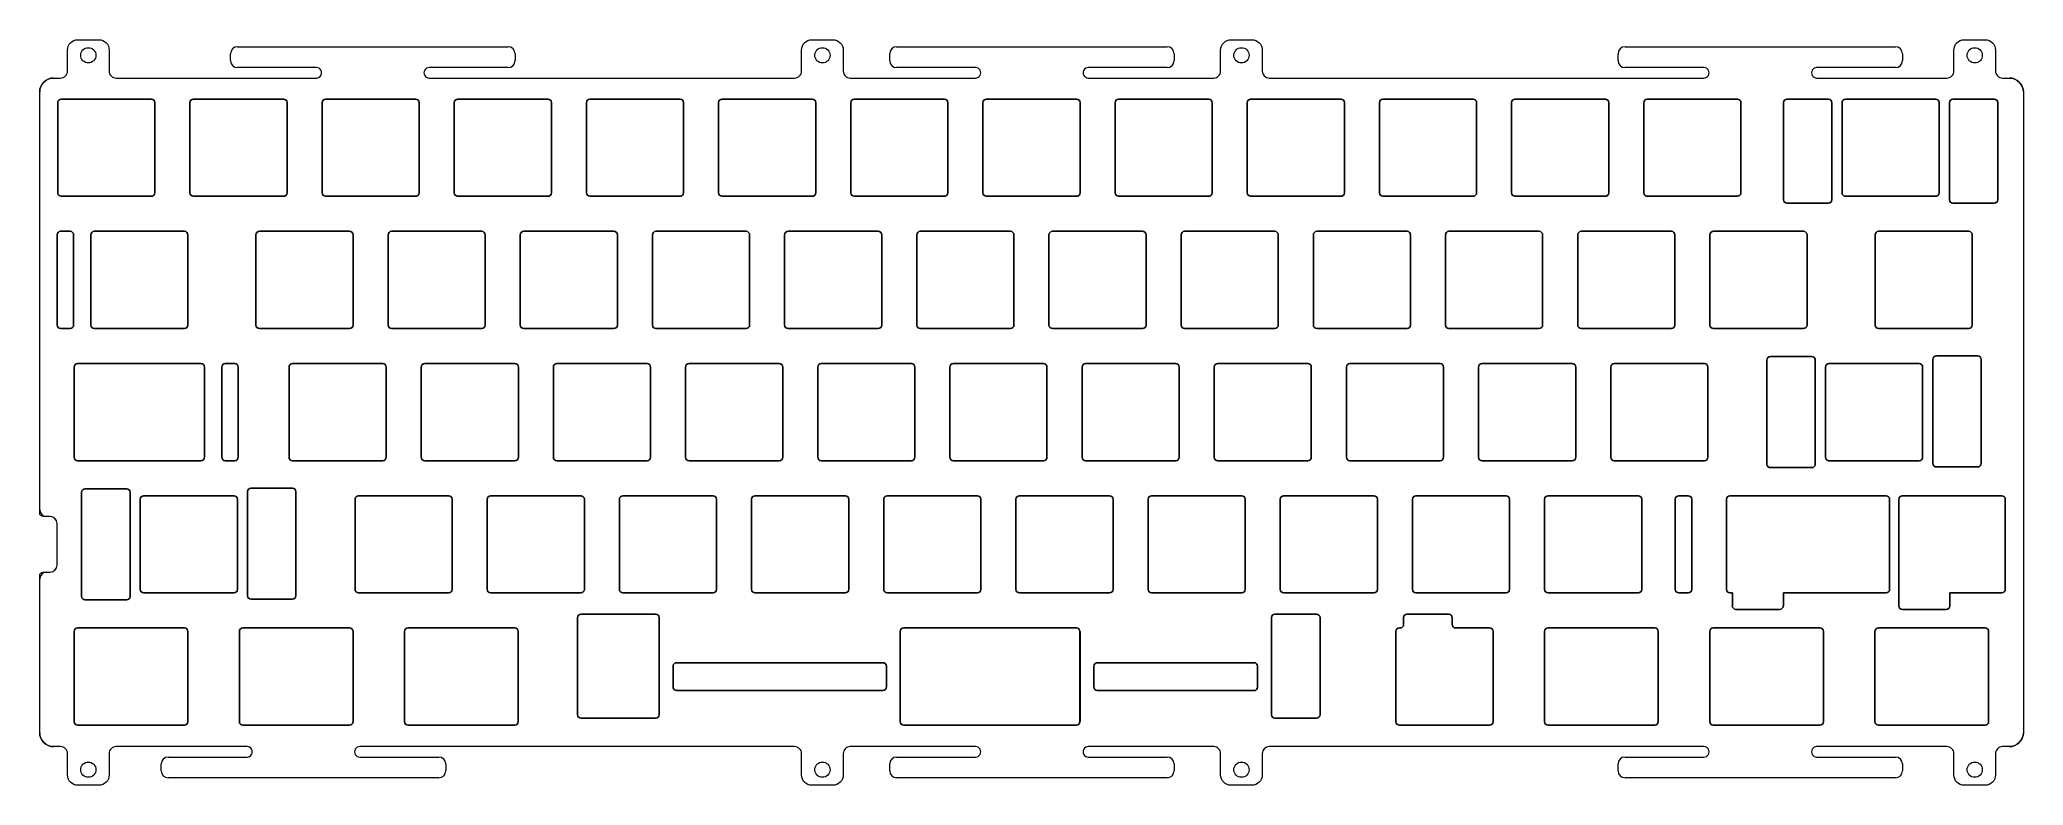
# Model space of a CAD drawing. Header units: millimetres. Extents: x 2638 to 2924, y 1524 to 1632.
import ezdxf

# ---------------------------------------------------------------- set-up
doc = ezdxf.new("R2010")
doc.units = ezdxf.units.MM
doc.layers.add('1', color=7, linetype='Continuous', lineweight=0)
doc.layers.add('VISIBLE', color=7, linetype='Continuous')
doc.layers.add('定位板 v10 v5 v1_定位板 v10 v5_定位板 v9_Sketch2', color=7, linetype='Continuous')
doc.layers.add('默认', color=7, linetype='Continuous', true_color=0x000000)

msp = doc.modelspace()

# ---------------------------------------------------------------- linework, layer by layer
for p, q in [((2642.55, 1604.32), (2641.17, 1604.32)), ((2640.67, 1603.82), (2640.67, 1590.82)), ((2643.05, 1590.82), (2643.05, 1603.82)), ((2641.17, 1590.32), (2642.55, 1590.32)), ((2664.4, 1584.77), (2664.4, 1571.77)), ((2666.28, 1585.27), (2664.9, 1585.27)), ((2666.78, 1571.77), (2666.78, 1584.77)), ((2664.9, 1571.27), (2666.28, 1571.27)), ((2873.89, 1565.72), (2873.89, 1552.72)), ((2875.77, 1566.22), (2874.39, 1566.22)), ((2876.27, 1552.72), (2876.27, 1565.72)), ((2874.39, 1552.22), (2875.77, 1552.22)), ((2729.44, 1541.67), (2729.44, 1538.67)), ((2759.69, 1542.17), (2729.94, 1542.17)), ((2760.19, 1541.67), (2760.19, 1538.67)), ((2759.69, 1538.17), (2729.94, 1538.17))]:
    msp.add_line(p, q)
at = {"color": 7}
msp.add_line((2754.76, 1564.44), (2754.76, 1554), dxfattribs=at)
for points in [[(2890, 1608.37), (2895.96, 1608.37, 0.414214), (2896.46, 1608.87), (2896.46, 1622.87), (2896.46, 1622.87, 0.414214), (2895.96, 1623.37), (2890, 1623.37, 0.414214), (2889.5, 1622.87), (2889.5, 1609.37), (2889.5, 1608.87, 0.414214), (2890, 1608.37, -0.414214), (2889.5, 1608.87), (2889.5, 1622.87)], [(2913.91, 1608.37), (2919.87, 1608.37, 0.414214), (2920.37, 1608.87), (2920.37, 1622.87), (2920.37, 1622.87, 0.414214), (2919.87, 1623.37), (2913.91, 1623.37, 0.414214), (2913.41, 1622.87), (2913.41, 1609.37), (2913.41, 1608.87, 0.414214), (2913.91, 1608.37, -0.414214), (2913.41, 1608.87), (2913.41, 1622.87)], [(2641.17, 1604.32), (2641.17, 1604.32, 0.414214), (2640.67, 1603.82)], [(2643.05, 1603.82), (2643.05, 1603.82, 0.414214), (2642.55, 1604.32)], [(2640.67, 1590.82), (2640.67, 1590.82, 0.414214), (2641.17, 1590.32)], [(2642.55, 1590.32), (2642.55, 1590.32, 0.414214), (2643.05, 1590.82)], [(2664.9, 1585.27), (2664.9, 1585.27, 0.414214), (2664.4, 1584.77)], [(2666.78, 1584.77), (2666.78, 1584.77, 0.414214), (2666.28, 1585.27)], [(2887.11, 1584.77), (2887.11, 1570.77), (2887.11, 1571.27), (2887.11, 1585.27), (2887.11, 1585.77, -0.414214), (2887.61, 1586.27), (2893.58, 1586.27, -0.414214), (2894.08, 1585.77), (2894.08, 1570.77, -0.414214), (2893.58, 1570.27), (2887.61, 1570.27, -0.414214), (2887.11, 1570.77, 0.414214), (2887.61, 1570.27)], [(2911.03, 1584.87), (2911.03, 1570.87), (2911.03, 1571.37), (2911.03, 1585.37), (2911.03, 1585.87, -0.414214), (2911.53, 1586.37), (2917.49, 1586.37, -0.414214), (2917.99, 1585.87), (2917.99, 1570.87, -0.414214), (2917.49, 1570.37), (2911.53, 1570.37, -0.414214), (2911.03, 1570.87, 0.414214), (2911.53, 1570.37)], [(2664.4, 1571.77), (2664.4, 1571.77, 0.414214), (2664.9, 1571.27)], [(2666.28, 1571.27), (2666.28, 1571.27, 0.414214), (2666.78, 1571.77)], [(2644.21, 1565.72), (2644.21, 1551.72), (2644.21, 1552.22), (2644.21, 1566.22), (2644.21, 1566.72, -0.414214), (2644.71, 1567.22), (2650.68, 1567.22, -0.414214), (2651.18, 1566.72), (2651.18, 1551.72, -0.414214), (2650.68, 1551.22), (2644.71, 1551.22, -0.414214), (2644.21, 1551.72, 0.414214), (2644.71, 1551.22)], [(2668.13, 1565.82), (2668.13, 1551.82), (2668.13, 1552.32), (2668.13, 1566.32), (2668.13, 1566.82, -0.414214), (2668.63, 1567.32), (2674.59, 1567.32, -0.414214), (2675.09, 1566.82), (2675.09, 1551.82, -0.414214), (2674.59, 1551.32), (2668.63, 1551.32, -0.414214), (2668.13, 1551.82, 0.414214), (2668.63, 1551.32)], [(2874.39, 1566.22), (2874.39, 1566.22, 0.414214), (2873.89, 1565.72)], [(2876.27, 1565.72), (2876.27, 1565.72, 0.414214), (2875.77, 1566.22)], [(2873.89, 1552.72), (2873.89, 1552.72, 0.414214), (2874.39, 1552.22)], [(2875.77, 1552.22), (2875.77, 1552.22, 0.414214), (2876.27, 1552.72)]]:
    msp.add_lwpolyline(points, format="xyb")
msp.add_lwpolyline([(2661.9, 1571.77), (2661.9, 1584.77, 0.414214), (2661.4, 1585.27), (2643.63, 1585.27, 0.414214), (2643.13, 1584.77), (2643.13, 1571.77, 0.414214), (2643.63, 1571.27), (2661.4, 1571.27, 0.414214)], format="xyb", close=True, dxfattribs=at)
msp.add_lwpolyline([(2790.59, 1542.17), (2813.19, 1542.17, -0.414214), (2813.69, 1541.67), (2813.69, 1538.64, -0.414575), (2813.19, 1538.14), (2790.59, 1538.17, -0.413852), (2790.09, 1538.67), (2790.09, 1541.67, -0.414214)], format="xyb", close=True)
for centre, start, end in [((2729.94, 1541.67), 90, 180), ((2759.69, 1541.67), 0, 90), ((2729.94, 1538.67), 180, 270), ((2759.69, 1538.67), 270, 0)]:
    msp.add_arc(centre, 0.5, start, end)
at = {"layer": '1'}
for p, q in [((2665.68, 1628.91), (2665.68, 1629.91)), ((2666.68, 1630.91), (2705.68, 1630.91)), ((2706.68, 1629.91), (2706.68, 1628.91)), ((2760.67, 1628.91), (2760.67, 1629.91)), ((2761.67, 1630.91), (2800.67, 1630.91)), ((2801.67, 1629.91), (2801.67, 1628.91)), ((2865.65, 1628.91), (2865.65, 1629.91)), ((2866.65, 1630.91), (2905.65, 1630.91)), ((2906.65, 1629.91), (2906.65, 1628.91)), ((2678.06, 1627.91), (2666.68, 1627.91)), ((2705.68, 1627.91), (2694.3, 1627.91)), ((2773.05, 1627.91), (2761.67, 1627.91)), ((2800.67, 1627.91), (2789.29, 1627.91)), ((2878.03, 1627.91), (2866.65, 1627.91)), ((2905.65, 1627.91), (2894.27, 1627.91)), ((2638.16, 1564.22), (2638.16, 1624.41)), ((2640.16, 1626.41), (2641.17, 1626.41)), ((2649.17, 1626.41), (2678.06, 1626.41)), ((2694.3, 1626.41), (2746.97, 1626.41)), ((2754.97, 1626.41), (2773.05, 1626.41)), ((2789.29, 1626.41), (2807.37, 1626.41)), ((2894.27, 1626.41), (2913.05, 1626.41)), ((2921.05, 1626.41), (2922.06, 1626.41)), ((2639.66, 1563.22), (2639.16, 1563.22)), ((2640.66, 1556.22), (2640.66, 1562.22)), ((2638.16, 1532.07), (2638.16, 1554.22)), ((2639.16, 1555.22), (2639.66, 1555.22)), ((2641.17, 1530.07), (2640.16, 1530.07)), ((2668.06, 1530.07), (2649.16, 1530.07)), ((2746.97, 1530.07), (2684.3, 1530.07)), ((2773.05, 1530.07), (2754.96, 1530.07)), ((2807.37, 1530.07), (2789.29, 1530.07)), ((2878.03, 1530.07), (2815.36, 1530.07)), ((2913.05, 1530.07), (2894.27, 1530.07)), ((2922.06, 1530.07), (2921.05, 1530.07)), ((2655.68, 1526.57), (2655.68, 1527.57)), ((2656.68, 1528.57), (2668.06, 1528.57)), ((2684.3, 1528.57), (2695.68, 1528.57)), ((2696.68, 1527.57), (2696.68, 1526.57)), ((2760.67, 1526.57), (2760.67, 1527.57)), ((2761.67, 1528.57), (2773.05, 1528.57)), ((2789.29, 1528.57), (2800.67, 1528.57)), ((2801.67, 1527.57), (2801.67, 1526.57)), ((2865.65, 1526.57), (2865.65, 1527.57)), ((2866.65, 1528.57), (2878.03, 1528.57)), ((2894.27, 1528.57), (2905.65, 1528.57)), ((2906.65, 1527.57), (2906.65, 1526.57)), ((2695.68, 1525.57), (2656.68, 1525.57)), ((2800.67, 1525.57), (2761.67, 1525.57)), ((2905.65, 1525.57), (2866.65, 1525.57))]:
    msp.add_line(p, q, dxfattribs=at)
for points in [[(2668.06, 1530.07), (2649.17, 1530.07, 0.414214), (2648.17, 1529.07), (2648.17, 1526, -0.414214), (2646.67, 1524.5), (2643.67, 1524.5, -0.414214), (2642.17, 1526), (2642.17, 1529.07, 0.414214), (2641.17, 1530.07), (2640.16, 1530.07, -0.414214), (2638.16, 1532.07), (2638.16, 1554.72, -0.414214), (2638.66, 1555.22), (2639.66, 1555.22, 0.414214), (2640.66, 1556.22), (2640.66, 1562.22, 0.414214), (2639.66, 1563.22), (2638.66, 1563.22, -0.414214), (2638.16, 1563.72), (2638.16, 1624.41, -0.414214), (2640.16, 1626.41), (2641.17, 1626.41, 0.414214), (2642.17, 1627.41), (2642.17, 1630.43, -0.414214), (2643.67, 1631.93), (2646.67, 1631.93, -0.414214), (2648.17, 1630.43), (2648.17, 1627.41, 0.414214), (2649.17, 1626.41), (2678.06, 1626.41)], [(2746.97, 1626.41, 0.414214), (2747.97, 1627.41), (2747.97, 1630.43, -0.414214), (2749.47, 1631.93), (2752.47, 1631.93, -0.414214), (2753.97, 1630.43), (2753.97, 1627.41, 0.414214), (2754.97, 1626.41), (2773.05, 1626.41)], [(2807.37, 1626.41, 0.414214), (2808.37, 1627.41), (2808.37, 1630.43, -0.414214), (2809.87, 1631.93), (2812.87, 1631.93, -0.414214), (2814.37, 1630.43), (2814.37, 1627.41, 0.414214), (2815.37, 1626.41), (2878.03, 1626.41)], [(2913.05, 1626.41, 0.414214), (2914.05, 1627.41), (2914.05, 1630.43, -0.414214), (2915.55, 1631.93), (2918.55, 1631.93, -0.414214), (2920.05, 1630.43), (2920.05, 1627.41, 0.414214), (2921.05, 1626.41), (2922.06, 1626.41, -0.414214), (2924.06, 1624.41), (2924.06, 1532.07, -0.414214), (2922.06, 1530.07), (2921.05, 1530.07, 0.414214), (2920.05, 1529.07), (2920.05, 1526, -0.414214), (2918.55, 1524.5), (2915.55, 1524.5, -0.414214), (2914.05, 1526), (2914.05, 1529.07, 0.414214), (2913.05, 1530.07)], [(2773.05, 1530.07), (2754.97, 1530.07, 0.414214), (2753.97, 1529.07), (2753.97, 1526, -0.414214), (2752.47, 1524.5), (2749.47, 1524.5, -0.414214), (2747.97, 1526), (2747.97, 1529.07, 0.414214), (2746.97, 1530.07)], [(2815.37, 1530.07), (2815.37, 1530.07, 0.414214), (2814.37, 1529.07), (2814.37, 1526, -0.414214), (2812.87, 1524.5), (2809.87, 1524.5, -0.414214), (2808.37, 1526), (2808.37, 1529.07, 0.414214), (2807.37, 1530.07)]]:
    msp.add_lwpolyline(points, format="xyb", dxfattribs=at)
for centre in [(2645.17, 1629.68), (2750.97, 1629.68), (2811.37, 1629.68), (2917.05, 1629.68), (2645.17, 1526.75), (2750.97, 1526.75), (2811.37, 1526.75), (2917.05, 1526.75)]:
    msp.add_circle(centre, 1.1, dxfattribs=at)
for centre, radius, start, end in [((2666.68, 1629.91), 1, 90, 180), ((2705.68, 1629.91), 1, 360, 90), ((2761.67, 1629.91), 1, 90, 180), ((2800.67, 1629.91), 1, 360, 90), ((2866.65, 1629.91), 1, 90, 180), ((2905.65, 1629.91), 1, 360, 90), ((2666.68, 1628.91), 1, 180, 270), ((2678.05, 1627.16), 0.75, 269.6378, 90.3622), ((2694.3, 1627.16), 0.75, 89.6378, 270.3622), ((2705.68, 1628.91), 1, 270, 360), ((2761.67, 1628.91), 1, 180, 270), ((2773.04, 1627.16), 0.75, 269.6378, 90.3622), ((2789.29, 1627.16), 0.75, 89.6378, 270.3622), ((2800.67, 1628.91), 1, 270, 360), ((2866.65, 1628.91), 1, 180, 270), ((2878.03, 1627.16), 0.75, 269.6378, 90.3622), ((2894.28, 1627.16), 0.75, 89.6378, 270.3622), ((2905.65, 1628.91), 1, 270, 360), ((2640.16, 1624.41), 2, 90, 180), ((2922.06, 1624.41), 2, 360, 90), ((2639.16, 1564.22), 1, 180, 270), ((2639.66, 1562.22), 1, 0, 90), ((2639.66, 1556.22), 1, 270, 0), ((2639.16, 1554.22), 1, 90, 180), ((2640.16, 1532.07), 2, 180, 270), ((2668.05, 1529.32), 0.75, 269.6378, 90.3622), ((2684.3, 1529.32), 0.75, 89.6378, 270.3622), ((2773.04, 1529.32), 0.75, 269.6378, 90.3622), ((2789.29, 1529.32), 0.75, 89.6378, 270.3622), ((2878.03, 1529.32), 0.75, 269.6378, 90.3622), ((2894.28, 1529.32), 0.75, 89.6378, 270.3622), ((2922.06, 1532.07), 2, 270, 360), ((2656.68, 1527.57), 1, 90, 180), ((2695.68, 1527.57), 1, 0, 90), ((2761.67, 1527.57), 1, 90, 180), ((2800.67, 1527.57), 1, 0, 90), ((2866.65, 1527.57), 1, 90, 180), ((2905.65, 1527.57), 1, 0, 90), ((2656.68, 1526.57), 1, 180, 270), ((2695.68, 1526.57), 1, 270, 0), ((2761.67, 1526.57), 1, 180, 270), ((2800.67, 1526.57), 1, 270, 0), ((2866.65, 1526.57), 1, 180, 270), ((2905.65, 1526.57), 1, 270, 0)]:
    msp.add_arc(centre, radius, start, end, dxfattribs=at)
at = {"layer": 'VISIBLE'}
for p, q in [((2643.63, 1547.17), (2659.01, 1547.17)), ((2667.44, 1547.17), (2682.82, 1547.17)), ((2691.25, 1547.17), (2706.63, 1547.17)), ((2715.69, 1534.67), (2715.69, 1548.67)), ((2726.94, 1549.17), (2716.19, 1549.17)), ((2727.44, 1534.67), (2727.44, 1548.67)), ((2762.69, 1547.17), (2787.59, 1547.17)), ((2815.69, 1534.67), (2815.69, 1548.67)), ((2822.19, 1549.17), (2816.19, 1549.17)), ((2822.69, 1534.67), (2822.69, 1548.67)), ((2834.13, 1547.17), (2834.24, 1547.17)), ((2834.74, 1547.67), (2834.74, 1548.67)), ((2841.24, 1549.17), (2835.24, 1549.17)), ((2841.74, 1547.67), (2841.74, 1548.67)), ((2842.24, 1547.17), (2847.13, 1547.17)), ((2855.56, 1547.17), (2870.94, 1547.17)), ((2879.37, 1547.17), (2894.75, 1547.17)), ((2903.18, 1547.17), (2918.56, 1547.17)), ((2643.13, 1546.67), (2643.13, 1533.67)), ((2659.51, 1546.67), (2659.51, 1533.67)), ((2666.94, 1546.67), (2666.94, 1533.67)), ((2683.32, 1546.67), (2683.32, 1533.67)), ((2690.75, 1546.67), (2690.75, 1533.67)), ((2707.13, 1546.67), (2707.13, 1533.67)), ((2762.19, 1546.67), (2762.19, 1533.67)), ((2788.09, 1546.67), (2788.09, 1533.67)), ((2788.1, 1546.67), (2788.1, 1533.67)), ((2833.63, 1546.67), (2833.63, 1533.67)), ((2847.63, 1546.67), (2847.63, 1533.67)), ((2855.06, 1546.67), (2855.06, 1533.67)), ((2871.44, 1546.67), (2871.44, 1533.67)), ((2878.87, 1546.67), (2878.87, 1533.67)), ((2895.25, 1546.67), (2895.25, 1533.67)), ((2902.68, 1546.67), (2902.68, 1533.67)), ((2919.06, 1546.67), (2919.06, 1533.67)), ((2643.63, 1533.17), (2659.01, 1533.17)), ((2667.44, 1533.17), (2682.82, 1533.17)), ((2691.25, 1533.17), (2706.63, 1533.17)), ((2726.94, 1534.17), (2716.19, 1534.17)), ((2762.69, 1533.17), (2787.59, 1533.17)), ((2762.69, 1533.17), (2787.59, 1533.17)), ((2822.19, 1534.17), (2816.19, 1534.17)), ((2834.13, 1533.17), (2847.13, 1533.17)), ((2855.56, 1533.17), (2870.94, 1533.17)), ((2879.37, 1533.17), (2894.75, 1533.17)), ((2903.18, 1533.17), (2918.56, 1533.17))]:
    msp.add_line(p, q, dxfattribs=at)
for points in [[(2897.93, 1609.87, 0.414214), (2898.43, 1609.37), (2911.43, 1609.37, 0.414214), (2911.93, 1609.87), (2911.93, 1622.87, 0.414214), (2911.43, 1623.37), (2898.43, 1623.37, 0.414214), (2897.93, 1622.87)], [(2895.55, 1571.77, 0.414214), (2896.05, 1571.27), (2909.05, 1571.27, 0.414214), (2909.55, 1571.77), (2909.55, 1584.77, 0.414214), (2909.05, 1585.27), (2896.05, 1585.27, 0.414214), (2895.55, 1584.77)], [(2652.65, 1552.72, 0.414214), (2653.15, 1552.22), (2666.15, 1552.22, 0.414214), (2666.65, 1552.72), (2666.65, 1565.72, 0.414214), (2666.15, 1566.22), (2653.15, 1566.22, 0.414214), (2652.65, 1565.72)]]:
    msp.add_lwpolyline(points, format="xyb", close=True, dxfattribs=at)
for centre, start, end in [((2643.63, 1546.67), 90, 180), ((2659.01, 1546.67), 0, 90), ((2667.44, 1546.67), 90, 180), ((2682.82, 1546.67), 0, 90), ((2691.25, 1546.67), 90, 180), ((2706.63, 1546.67), 0, 90), ((2716.19, 1548.67), 90, 180), ((2726.94, 1548.67), 0, 90), ((2762.69, 1546.67), 90, 180), ((2787.59, 1546.67), 0, 90), ((2816.19, 1548.67), 90, 180), ((2822.19, 1548.67), 0, 90), ((2834.13, 1546.67), 90, 180), ((2834.24, 1547.67), 270, 0), ((2835.24, 1548.67), 90, 180), ((2841.24, 1548.67), 0, 90), ((2842.24, 1547.67), 180, 270), ((2847.13, 1546.67), 0, 90), ((2855.56, 1546.67), 90, 180), ((2870.94, 1546.67), 0, 90), ((2879.37, 1546.67), 90, 180), ((2894.75, 1546.67), 0, 90), ((2903.18, 1546.67), 90, 180), ((2918.56, 1546.67), 0, 90), ((2643.63, 1533.67), 180, 270), ((2659.01, 1533.67), 270, 0), ((2667.44, 1533.67), 180, 270), ((2682.82, 1533.67), 270, 0), ((2691.25, 1533.67), 180, 270), ((2706.63, 1533.67), 270, 0), ((2716.19, 1534.67), 180, 270), ((2726.94, 1534.67), 270, 0), ((2762.69, 1533.67), 180, 270), ((2787.59, 1533.67), 270, 0), ((2816.19, 1534.67), 180, 270), ((2822.19, 1534.67), 270, 0), ((2834.13, 1533.67), 180, 270), ((2847.13, 1533.67), 270, 0), ((2855.56, 1533.67), 180, 270), ((2870.94, 1533.67), 270, 0), ((2879.37, 1533.67), 180, 270), ((2894.75, 1533.67), 270, 0), ((2903.18, 1533.67), 180, 270), ((2918.56, 1533.67), 270, 0)]:
    msp.add_arc(centre, 0.5, start, end, dxfattribs=at)
at = {"layer": '定位板 v10 v5 v1_定位板 v10 v5_定位板 v9_Sketch2', "color": 7}
for points in [[(2640.76, 1609.87), (2640.76, 1622.87, -0.414214), (2641.26, 1623.37), (2654.26, 1623.37, -0.414214), (2654.76, 1622.87), (2654.76, 1609.87, -0.414217), (2654.26, 1609.37), (2641.26, 1609.37, -0.41421)], [(2659.81, 1609.87), (2659.81, 1622.87, -0.414214), (2660.31, 1623.37), (2673.31, 1623.37, -0.414214), (2673.81, 1622.87), (2673.81, 1609.87, -0.414217), (2673.31, 1609.37), (2660.31, 1609.37, -0.41421)], [(2678.86, 1609.87), (2678.86, 1622.87, -0.414214), (2679.36, 1623.37), (2692.36, 1623.37, -0.414214), (2692.86, 1622.87), (2692.86, 1609.87, -0.414217), (2692.36, 1609.37), (2679.36, 1609.37, -0.41421)], [(2697.91, 1609.87), (2697.91, 1622.87, -0.414214), (2698.41, 1623.37), (2711.41, 1623.37, -0.414214), (2711.91, 1622.87), (2711.91, 1609.87, -0.414217), (2711.41, 1609.37), (2698.41, 1609.37, -0.41421)], [(2716.96, 1609.87), (2716.96, 1622.87, -0.414214), (2717.46, 1623.37), (2730.46, 1623.37, -0.414214), (2730.96, 1622.87), (2730.96, 1609.87, -0.414217), (2730.46, 1609.37), (2717.46, 1609.37, -0.41421)], [(2736.01, 1609.87), (2736.01, 1622.87, -0.414214), (2736.51, 1623.37), (2749.51, 1623.37, -0.414214), (2750.01, 1622.87), (2750.01, 1609.87, -0.414217), (2749.51, 1609.37), (2736.51, 1609.37, -0.41421)], [(2755.06, 1609.87), (2755.06, 1622.87, -0.414214), (2755.56, 1623.37), (2768.56, 1623.37, -0.414214), (2769.06, 1622.87), (2769.06, 1609.87, -0.414217), (2768.56, 1609.37), (2755.56, 1609.37, -0.41421)], [(2774.11, 1609.87), (2774.11, 1622.87, -0.414214), (2774.61, 1623.37), (2787.61, 1623.37, -0.414214), (2788.11, 1622.87), (2788.11, 1609.87, -0.414217), (2787.61, 1609.37), (2774.61, 1609.37, -0.41421)], [(2793.16, 1609.87), (2793.16, 1622.87, -0.414214), (2793.66, 1623.37), (2806.66, 1623.37, -0.414214), (2807.16, 1622.87), (2807.16, 1609.87, -0.414217), (2806.66, 1609.37), (2793.66, 1609.37, -0.41421)], [(2812.21, 1609.87), (2812.21, 1622.87, -0.414214), (2812.71, 1623.37), (2825.71, 1623.37, -0.414214), (2826.21, 1622.87), (2826.21, 1609.87, -0.414217), (2825.71, 1609.37), (2812.71, 1609.37, -0.41421)], [(2831.26, 1609.87), (2831.26, 1622.87, -0.414214), (2831.76, 1623.37), (2844.76, 1623.37, -0.414214), (2845.26, 1622.87), (2845.26, 1609.87, -0.414217), (2844.76, 1609.37), (2831.76, 1609.37, -0.41421)], [(2850.31, 1609.87), (2850.31, 1622.87, -0.414214), (2850.81, 1623.37), (2863.81, 1623.37, -0.414214), (2864.31, 1622.87), (2864.31, 1609.87, -0.414217), (2863.81, 1609.37), (2850.81, 1609.37, -0.41421)], [(2883.36, 1609.87), (2883.36, 1622.87, 0.414214), (2882.86, 1623.37), (2869.86, 1623.37, 0.414214), (2869.36, 1622.87), (2869.36, 1609.87, 0.414217), (2869.86, 1609.37), (2882.86, 1609.37, 0.41421)], [(2659.52, 1590.82), (2659.52, 1603.82, 0.414214), (2659.02, 1604.32), (2646.02, 1604.32, 0.414214), (2645.52, 1603.82), (2645.52, 1590.82, 0.414217), (2646.02, 1590.32), (2659.02, 1590.32, 0.41421)], [(2669.33, 1590.82), (2669.33, 1603.82, -0.414214), (2669.83, 1604.32), (2682.83, 1604.32, -0.414214), (2683.33, 1603.82), (2683.33, 1590.82, -0.414217), (2682.83, 1590.32), (2669.83, 1590.32, -0.41421)], [(2688.38, 1590.82), (2688.38, 1603.82, -0.414214), (2688.88, 1604.32), (2701.88, 1604.32, -0.414214), (2702.38, 1603.82), (2702.38, 1590.82, -0.414217), (2701.88, 1590.32), (2688.88, 1590.32, -0.41421)], [(2707.43, 1590.82), (2707.43, 1603.82, -0.414214), (2707.93, 1604.32), (2720.93, 1604.32, -0.414214), (2721.43, 1603.82), (2721.43, 1590.82, -0.414217), (2720.93, 1590.32), (2707.93, 1590.32, -0.41421)], [(2726.48, 1590.82), (2726.48, 1603.82, -0.414214), (2726.98, 1604.32), (2739.98, 1604.32, -0.414214), (2740.48, 1603.82), (2740.48, 1590.82, -0.414217), (2739.98, 1590.32), (2726.98, 1590.32, -0.41421)], [(2745.53, 1590.82), (2745.53, 1603.82, -0.414214), (2746.03, 1604.32), (2759.03, 1604.32, -0.414214), (2759.53, 1603.82), (2759.53, 1590.82, -0.414217), (2759.03, 1590.32), (2746.03, 1590.32, -0.41421)], [(2764.58, 1590.82), (2764.58, 1603.82, -0.414214), (2765.08, 1604.32), (2778.08, 1604.32, -0.414214), (2778.58, 1603.82), (2778.58, 1590.82, -0.414217), (2778.08, 1590.32), (2765.08, 1590.32, -0.41421)], [(2783.63, 1590.82), (2783.63, 1603.82, -0.414214), (2784.13, 1604.32), (2797.13, 1604.32, -0.414214), (2797.63, 1603.82), (2797.63, 1590.82, -0.414217), (2797.13, 1590.32), (2784.13, 1590.32, -0.41421)], [(2802.68, 1590.82), (2802.68, 1603.82, -0.414214), (2803.18, 1604.32), (2816.18, 1604.32, -0.414214), (2816.68, 1603.82), (2816.68, 1590.82, -0.414217), (2816.18, 1590.32), (2803.18, 1590.32, -0.41421)], [(2821.73, 1590.82), (2821.73, 1603.82, -0.414214), (2822.23, 1604.32), (2835.23, 1604.32, -0.414214), (2835.73, 1603.82), (2835.73, 1590.82, -0.414217), (2835.23, 1590.32), (2822.23, 1590.32, -0.41421)], [(2840.78, 1590.82), (2840.78, 1603.82, -0.414214), (2841.28, 1604.32), (2854.28, 1604.32, -0.414214), (2854.78, 1603.82), (2854.78, 1590.82, -0.414217), (2854.28, 1590.32), (2841.28, 1590.32, -0.41421)], [(2859.83, 1590.82), (2859.83, 1603.82, -0.414214), (2860.33, 1604.32), (2873.33, 1604.32, -0.414214), (2873.83, 1603.82), (2873.83, 1590.82, -0.414217), (2873.33, 1590.32), (2860.33, 1590.32, -0.41421)], [(2892.88, 1590.82), (2892.88, 1603.82, 0.414214), (2892.38, 1604.32), (2879.38, 1604.32, 0.414214), (2878.88, 1603.82), (2878.88, 1590.82, 0.414217), (2879.38, 1590.32), (2892.38, 1590.32, 0.41421)], [(2916.7, 1590.82), (2916.7, 1603.82, 0.414214), (2916.2, 1604.32), (2903.2, 1604.32, 0.414214), (2902.7, 1603.82), (2902.7, 1590.82, 0.414217), (2903.2, 1590.32), (2916.2, 1590.32, 0.41421)], [(2674.1, 1571.77), (2674.1, 1584.77, -0.414214), (2674.6, 1585.27), (2687.6, 1585.27, -0.414214), (2688.1, 1584.77), (2688.1, 1571.77, -0.414217), (2687.6, 1571.27), (2674.6, 1571.27, -0.41421)], [(2693.15, 1571.77), (2693.15, 1584.77, -0.414214), (2693.65, 1585.27), (2706.65, 1585.27, -0.414214), (2707.15, 1584.77), (2707.15, 1571.77, -0.414217), (2706.65, 1571.27), (2693.65, 1571.27, -0.41421)], [(2712.2, 1571.77), (2712.2, 1584.77, -0.414214), (2712.7, 1585.27), (2725.7, 1585.27, -0.414214), (2726.2, 1584.77), (2726.2, 1571.77, -0.414217), (2725.7, 1571.27), (2712.7, 1571.27, -0.41421)], [(2731.25, 1571.77), (2731.25, 1584.77, -0.414214), (2731.75, 1585.27), (2744.75, 1585.27, -0.414214), (2745.25, 1584.77), (2745.25, 1571.77, -0.414217), (2744.75, 1571.27), (2731.75, 1571.27, -0.41421)], [(2750.3, 1571.77), (2750.3, 1584.77, -0.414214), (2750.8, 1585.27), (2763.8, 1585.27, -0.414214), (2764.3, 1584.77), (2764.3, 1571.77, -0.414217), (2763.8, 1571.27), (2750.8, 1571.27, -0.41421)], [(2769.35, 1571.77), (2769.35, 1584.77, -0.414214), (2769.85, 1585.27), (2782.84, 1585.27, -0.414214), (2783.34, 1584.77), (2783.34, 1571.77, -0.414217), (2782.84, 1571.27), (2769.85, 1571.27, -0.41421)], [(2788.4, 1571.77), (2788.4, 1584.77, -0.414214), (2788.9, 1585.27), (2801.89, 1585.27, -0.414214), (2802.39, 1584.77), (2802.39, 1571.77, -0.414217), (2801.89, 1571.27), (2788.9, 1571.27, -0.41421)], [(2807.45, 1571.77), (2807.45, 1584.77, -0.414214), (2807.95, 1585.27), (2820.94, 1585.27, -0.414214), (2821.44, 1584.77), (2821.44, 1571.77, -0.414217), (2820.94, 1571.27), (2807.95, 1571.27, -0.41421)], [(2826.5, 1571.77), (2826.5, 1584.77, -0.414214), (2827, 1585.27), (2840, 1585.27, -0.414214), (2840.5, 1584.77), (2840.5, 1571.77, -0.414217), (2840, 1571.27), (2827, 1571.27, -0.41421)], [(2845.55, 1571.77), (2845.55, 1584.77, -0.414214), (2846.05, 1585.27), (2859.05, 1585.27, -0.414214), (2859.55, 1584.77), (2859.55, 1571.77, -0.414217), (2859.05, 1571.27), (2846.05, 1571.27, -0.41421)], [(2864.6, 1571.77), (2864.6, 1584.77, -0.414214), (2865.1, 1585.27), (2878.1, 1585.27, -0.414214), (2878.6, 1584.77), (2878.6, 1571.77, -0.414217), (2878.1, 1571.27), (2865.1, 1571.27, -0.41421)], [(2683.61, 1552.72), (2683.61, 1565.72, -0.414214), (2684.11, 1566.22), (2697.11, 1566.22, -0.414214), (2697.61, 1565.72), (2697.61, 1552.72, -0.414217), (2697.11, 1552.22), (2684.11, 1552.22, -0.41421)], [(2702.66, 1552.72), (2702.66, 1565.72, -0.414214), (2703.16, 1566.22), (2716.16, 1566.22, -0.414214), (2716.66, 1565.72), (2716.66, 1552.72, -0.414217), (2716.16, 1552.22), (2703.16, 1552.22, -0.41421)], [(2721.71, 1552.72), (2721.71, 1565.72, -0.414214), (2722.21, 1566.22), (2735.21, 1566.22, -0.414214), (2735.71, 1565.72), (2735.71, 1552.72, -0.414217), (2735.21, 1552.22), (2722.21, 1552.22, -0.41421)], [(2740.76, 1552.72), (2740.76, 1565.72, -0.414214), (2741.26, 1566.22), (2754.26, 1566.22, -0.414214), (2754.76, 1565.72), (2754.76, 1552.72, -0.414217), (2754.26, 1552.22), (2741.26, 1552.22, -0.41421)], [(2759.81, 1552.72), (2759.81, 1565.72, -0.414214), (2760.31, 1566.22), (2773.31, 1566.22, -0.414214), (2773.81, 1565.72), (2773.81, 1552.72, -0.414217), (2773.31, 1552.22), (2760.31, 1552.22, -0.41421)], [(2778.86, 1552.72), (2778.86, 1565.72, -0.414214), (2779.36, 1566.22), (2792.36, 1566.22, -0.414214), (2792.86, 1565.72), (2792.86, 1552.72, -0.414217), (2792.36, 1552.22), (2779.36, 1552.22, -0.41421)], [(2797.91, 1552.72), (2797.91, 1565.72, -0.414214), (2798.41, 1566.22), (2811.41, 1566.22, -0.414214), (2811.91, 1565.72), (2811.91, 1552.72, -0.414217), (2811.41, 1552.22), (2798.41, 1552.22, -0.41421)], [(2816.96, 1552.72), (2816.96, 1565.72, -0.414214), (2817.46, 1566.22), (2830.46, 1566.22, -0.414214), (2830.96, 1565.72), (2830.96, 1552.72, -0.414217), (2830.46, 1552.22), (2817.46, 1552.22, -0.41421)], [(2836.01, 1552.72), (2836.01, 1565.72, -0.414214), (2836.51, 1566.22), (2849.51, 1566.22, -0.414214), (2850.01, 1565.72), (2850.01, 1552.72, -0.414217), (2849.51, 1552.22), (2836.51, 1552.22, -0.41421)], [(2855.06, 1552.72), (2855.06, 1565.72, -0.414214), (2855.56, 1566.22), (2868.56, 1566.22, -0.414214), (2869.06, 1565.72), (2869.06, 1552.72, -0.414217), (2868.56, 1552.22), (2855.56, 1552.22, -0.41421)]]:
    msp.add_lwpolyline(points, format="xyb", close=True, dxfattribs=at)
at = {"layer": '默认', "color": 7, "true_color": 0xffffff}
for p, q in [((2881.27, 1552.72), (2881.27, 1565.72)), ((2881.77, 1566.22), (2904.29, 1566.22)), ((2904.79, 1565.72), (2904.79, 1552.72)), ((2882.12, 1552.22), (2881.77, 1552.22)), ((2882.12, 1550.37), (2882.12, 1552.22)), ((2888.94, 1549.84), (2882.64, 1549.84)), ((2904.29, 1552.22), (2889.47, 1552.22)), ((2889.47, 1552.22), (2889.47, 1550.37))]:
    msp.add_line(p, q, dxfattribs=at)
msp.add_lwpolyline([(2906.64, 1549.84, -0.414214), (2906.12, 1550.37), (2906.12, 1565.72, -0.414214), (2906.62, 1566.22), (2920.96, 1566.22, -0.414214), (2921.46, 1565.72), (2921.46, 1552.72, -0.414214), (2920.96, 1552.22), (2913.47, 1552.22), (2913.47, 1550.37, -0.414214), (2912.94, 1549.84)], format="xyb", close=True, dxfattribs=at)
for centre, radius, start, end in [((2881.77, 1565.72), 0.5, 90, 180), ((2904.29, 1565.72), 0.5, 0, 90), ((2881.77, 1552.72), 0.5, 180, 270), ((2904.29, 1552.72), 0.5, 270, 0), ((2882.64, 1550.37), 0.525, 180, 270), ((2888.94, 1550.37), 0.525, 270, 0)]:
    msp.add_arc(centre, radius, start, end, dxfattribs=at)

doc.saveas('drawing.dxf')
